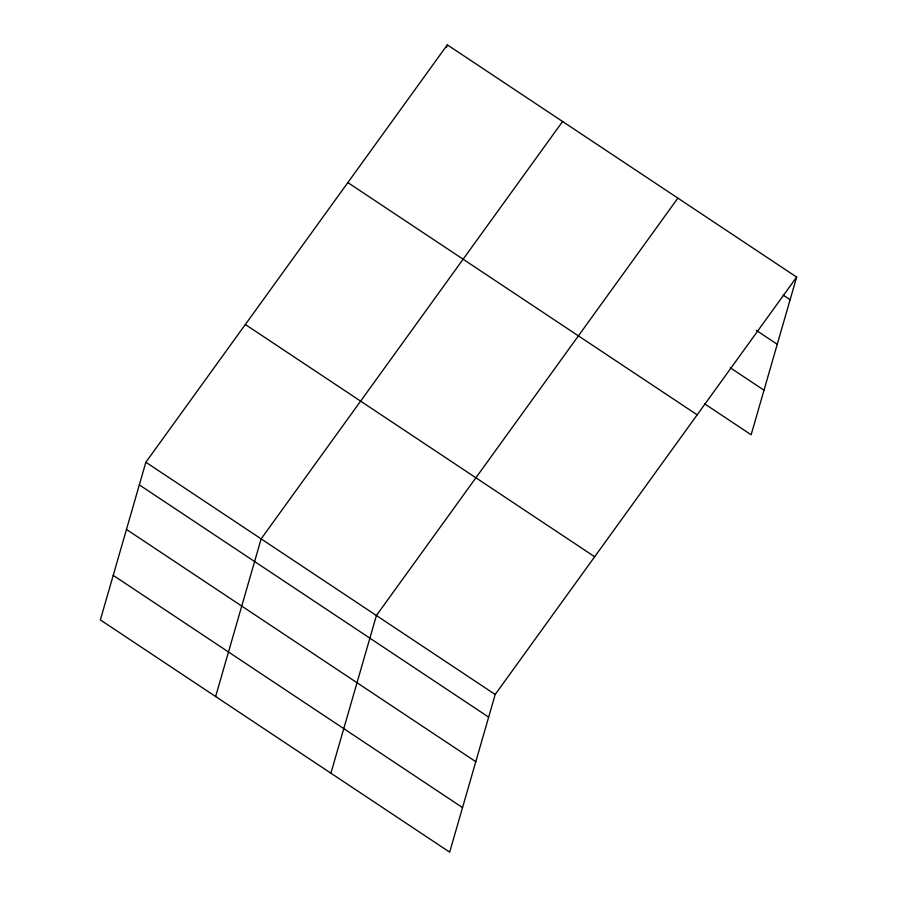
<?xml version="1.0" encoding="UTF-8"?>
<svg xmlns="http://www.w3.org/2000/svg" width="897" height="897" viewBox="0 0 897 897"><rect width="100%" height="100%" fill="white"/><g stroke="black" fill="none" stroke-linecap="round" stroke-linejoin="round"><path stroke-width="1.35" d="M145.863 462.235L100.352 619.905L449.677 852.15L495.189 694.48L796.648 277.095L447.323 44.85L145.863 462.235L495.189 694.48M215.628 696.543L261.139 538.873L562.598 121.487M446.549 47.519L447.323 44.85M330.903 773.192L376.415 615.521L677.874 198.136M796.648 277.095L751.137 434.765L704.56 403.796M783.126 295.102L790.111 299.744M756.294 330.365L777.251 344.302M730.236 367.759L763.997 390.206M347.845 182.584L697.171 414.829M245.341 324.501L594.666 556.745M139.327 484.885L488.652 717.129M126.466 529.443L475.791 761.688M113.213 575.347L462.538 807.592"/></g></svg>
